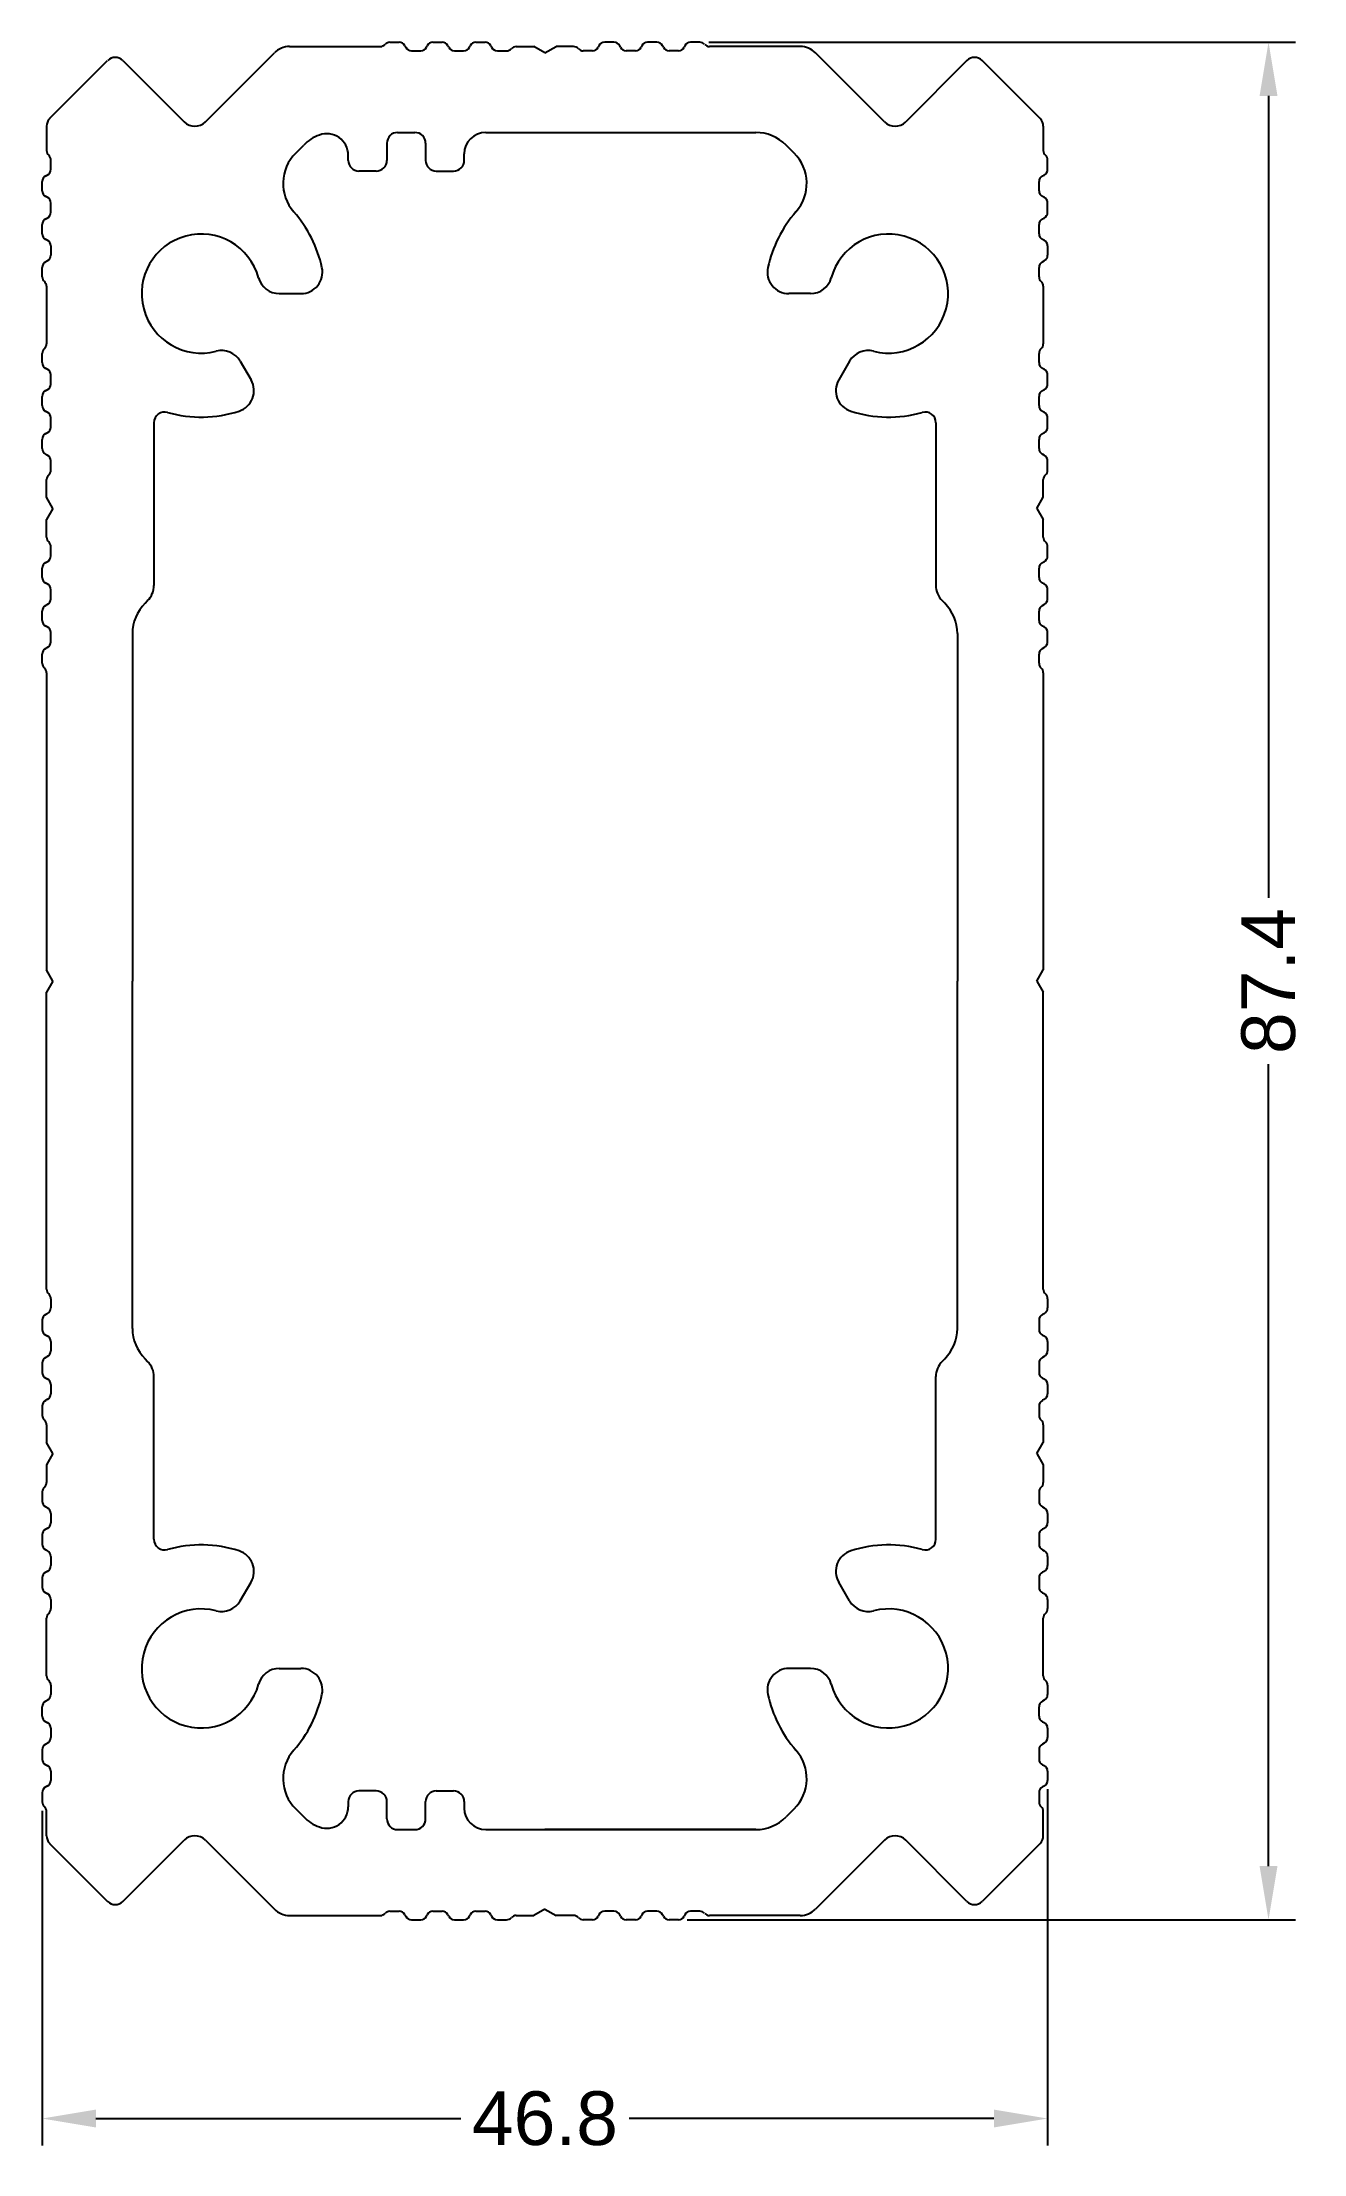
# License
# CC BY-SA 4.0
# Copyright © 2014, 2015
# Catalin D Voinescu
# Model space of a CAD drawing. Header units: millimetres. Extents: x -23.4 to 35.3, y -54.6 to 43.7.
import ezdxf

# ---------------------------------------------------------------- set-up
doc = ezdxf.new("R2010")
doc.units = ezdxf.units.MM
doc.layers.add('Dimensions', color=7, linetype='Continuous')
doc.styles.get("Standard").update_dxf_attribs({"font": 'arial.ttf'})
doc.dimstyles.new('ISO-25', dxfattribs={"dimtxt": 2.5, "dimasz": 2.5, "dimexe": 1.25, "dimexo": 0.625, "dimtad": 0, "dimtoh": 1, "dimdsep": 46, "dimtxsty": 'Standard', "dimcen": 2.5, "dimadec": 0, "dimazin": 0, "dimtfac": 1, "dimtmove": 0, "dimatfit": 3, "dimfxl": 1, "dimarcsym": 0})

# ---------------------------------------------------------------- blocks, each defined once
blk = doc.blocks.new('*D0')
at = {"layer": 'Defpoints', "color": 0}
for p in [(6.998, 43.7), (5.998, -43.7), (33.684, -43.7)]:
    blk.add_point(p, dxfattribs=at)
at = {"layer": 'Dimensions', "color": 0, "lineweight": -2}
for p, q in [((7.623, 43.7), (34.934, 43.7)), ((33.684, 41.2), (33.684, 3.865)), ((33.684, -41.2), (33.684, -3.865)), ((6.623, -43.7), (34.934, -43.7))]:
    blk.add_line(p, q, dxfattribs=at)
at = {"layer": 'Dimensions', "color": 0}
for points in [[(34.101, 41.2), (33.267, 41.2), (33.684, 43.7)], [(33.267, -41.2), (34.101, -41.2), (33.684, -43.7)]]:
    blk.add_solid(points, dxfattribs=at)
at = {"layer": 'Dimensions', "color": 0, "insert": (33.684, 0), "char_height": 2.5, "attachment_point": 5, "rotation": 90}
blk.add_mtext('87.4', dxfattribs=at)
blk = doc.blocks.new('*D1')
at = {"layer": 'Defpoints', "color": 0}
for p in [(23.4, -37), (-23.4, -38), (23.4, -52.951)]:
    blk.add_point(p, dxfattribs=at)
at = {"layer": 'Dimensions', "color": 0, "lineweight": -2}
for p, q in [((23.4, -37.625), (23.4, -54.201)), ((-23.4, -38.625), (-23.4, -54.201)), ((-20.9, -52.951), (-3.921, -52.951)), ((20.9, -52.951), (3.921, -52.951))]:
    blk.add_line(p, q, dxfattribs=at)
at = {"layer": 'Dimensions', "color": 0}
for points in [[(-20.9, -52.534), (-20.9, -53.367), (-23.4, -52.951)], [(20.9, -53.367), (20.9, -52.534), (23.4, -52.951)]]:
    blk.add_solid(points, dxfattribs=at)
at = {"layer": 'Dimensions', "color": 0, "insert": (0, -52.951), "char_height": 2.5, "attachment_point": 5}
blk.add_mtext('46.8', dxfattribs=at)

msp = doc.modelspace()

# ---------------------------------------------------------------- linework, layer by layer
for p, q in [((-11.886, 43.5), (-7.66, 43.5)), ((-7.212, 43.7), (-6.783, 43.7)), ((-6.515, 43.534), (-6.481, 43.466)), ((-6.212, 43.3), (-5.783, 43.3)), ((-5.515, 43.466), (-5.481, 43.534)), ((-5.212, 43.7), (-4.783, 43.7)), ((-4.515, 43.534), (-4.481, 43.466)), ((-4.212, 43.3), (-3.783, 43.3)), ((-3.515, 43.466), (-3.481, 43.534)), ((-3.212, 43.7), (-2.783, 43.7)), ((-2.515, 43.534), (-2.481, 43.466)), ((-2.212, 43.3), (-1.783, 43.3)), ((-1.336, 43.5), (-0.52, 43.5)), ((0, 43.2), (-0.52, 43.5)), ((0, 43.2), (0.52, 43.5)), ((1.336, 43.5), (0.52, 43.5)), ((2.212, 43.3), (1.783, 43.3)), ((2.515, 43.534), (2.481, 43.466)), ((3.212, 43.7), (2.783, 43.7)), ((3.515, 43.466), (3.481, 43.534)), ((4.212, 43.3), (3.783, 43.3)), ((4.515, 43.534), (4.481, 43.466)), ((5.212, 43.7), (4.783, 43.7)), ((5.515, 43.466), (5.481, 43.534)), ((6.212, 43.3), (5.783, 43.3)), ((6.515, 43.534), (6.481, 43.466)), ((7.212, 43.7), (6.783, 43.7)), ((11.886, 43.5), (7.66, 43.5)), ((-23.054, 40.146), (-20.354, 42.846)), ((-19.646, 42.846), (-16.795, 39.995)), ((-15.805, 39.995), (-12.593, 43.207)), ((15.805, 39.995), (12.593, 43.207)), ((19.646, 42.846), (16.795, 39.995)), ((23.054, 40.146), (20.354, 42.846)), ((-23.2, 39.793), (-23.2, 38.662)), ((-6.856, 39.5), (-6.056, 39.5)), ((-2.756, 39.5), (9.815, 39.5)), ((23.2, 39.793), (23.2, 38.662)), ((-11.602, 38.541), (-11.229, 38.914)), ((-9.156, 38.2), (-9.156, 38.44)), ((-7.356, 39), (-7.356, 38.2)), ((-5.556, 39), (-5.556, 38.2)), ((-3.756, 38.2), (-3.756, 38.5)), ((11.602, 38.541), (11.229, 38.914)), ((-23.234, 37.483), (-23.166, 37.517)), ((-23, 37.785), (-23, 38.215)), ((-7.856, 37.7), (-8.656, 37.7)), ((-5.056, 37.7), (-4.256, 37.7)), ((23.166, 37.483), (23.234, 37.517)), ((23.4, 37.785), (23.4, 38.215)), ((-23.4, 36.785), (-23.4, 37.215)), ((-23.166, 36.483), (-23.234, 36.517)), ((23, 36.785), (23, 37.215)), ((23.234, 36.483), (23.166, 36.517)), ((-23.234, 35.483), (-23.166, 35.517)), ((-23, 35.785), (-23, 36.215)), ((23.166, 35.483), (23.234, 35.517)), ((23.4, 35.785), (23.4, 36.215)), ((-23.4, 34.785), (-23.4, 35.215)), ((-23.166, 34.483), (-23.234, 34.517)), ((23, 34.785), (23, 35.215)), ((23.234, 34.483), (23.166, 34.517)), ((-23.234, 33.483), (-23.166, 33.517)), ((-23, 34.215), (-23, 33.785)), ((23.166, 33.483), (23.234, 33.517)), ((23.4, 34.215), (23.4, 33.785)), ((-23.4, 32.785), (-23.4, 33.215)), ((23, 32.785), (23, 33.215)), ((-23.2, 32.338), (-23.2, 29.662)), ((-12.365, 32), (-11.356, 32)), ((12.365, 32), (11.356, 32)), ((23.2, 32.338), (23.2, 29.662)), ((-23.4, 28.785), (-23.4, 29.215)), ((-23.166, 28.483), (-23.234, 28.517)), ((-14.183, 28.852), (-13.678, 27.979)), ((14.183, 28.852), (13.678, 27.979)), ((23, 28.785), (23, 29.215)), ((23.234, 28.483), (23.166, 28.517)), ((-23, 27.785), (-23, 28.215)), ((23.4, 27.785), (23.4, 28.215)), ((-23.4, 26.785), (-23.4, 27.215)), ((-23.234, 27.483), (-23.166, 27.517)), ((23, 26.785), (23, 27.215)), ((23.166, 27.483), (23.234, 27.517)), ((-23.166, 26.483), (-23.234, 26.517)), ((-23, 25.785), (-23, 26.215)), ((-18.2, 25.986), (-18.2, 18.414)), ((18.2, 25.986), (18.2, 18.414)), ((23.234, 26.483), (23.166, 26.517)), ((23.4, 25.785), (23.4, 26.215)), ((-23.4, 24.785), (-23.4, 25.215)), ((-23.234, 25.483), (-23.166, 25.517)), ((23, 24.785), (23, 25.215)), ((23.166, 25.483), (23.234, 25.517)), ((-23.166, 24.483), (-23.234, 24.517)), ((-23, 23.785), (-23, 24.215)), ((23.234, 24.483), (23.166, 24.517)), ((23.4, 23.785), (23.4, 24.215)), ((-23.2, 22.52), (-23.2, 23.338)), ((23.2, 22.52), (23.2, 23.338)), ((-22.9, 22), (-23.2, 22.52)), ((-22.9, 22), (-23.2, 21.48)), ((22.9, 22), (23.2, 22.52)), ((22.9, 22), (23.2, 21.48)), ((-23.2, 20.664), (-23.2, 21.48)), ((23.2, 20.664), (23.2, 21.48)), ((-23, 19.788), (-23, 20.217)), ((23.4, 19.788), (23.4, 20.217)), ((-23.4, 18.788), (-23.4, 19.217)), ((-23.234, 19.485), (-23.166, 19.519)), ((23, 18.788), (23, 19.217)), ((23.166, 19.485), (23.234, 19.519)), ((-23.166, 18.485), (-23.234, 18.519)), ((-23, 17.788), (-23, 18.217)), ((-18.614, 17.586), (-18.493, 17.707)), ((18.614, 17.586), (18.493, 17.707)), ((23.234, 18.485), (23.166, 18.519)), ((23.4, 17.788), (23.4, 18.217)), ((-23.4, 16.788), (-23.4, 17.217)), ((-23.234, 17.485), (-23.166, 17.519)), ((23, 16.788), (23, 17.217)), ((23.166, 17.485), (23.234, 17.519)), ((-23.166, 16.485), (-23.234, 16.519)), ((-23, 15.788), (-23, 16.217)), ((-19.2, 16.172), (-19.2, 0)), ((19.2, 16.172), (19.2, 0)), ((23.234, 16.485), (23.166, 16.519)), ((23.4, 15.788), (23.4, 16.217)), ((-23.4, 14.788), (-23.4, 15.217)), ((-23.234, 15.485), (-23.166, 15.519)), ((23, 14.788), (23, 15.217)), ((23.166, 15.485), (23.234, 15.519)), ((-23.2, 14.34), (-23.2, 0.52)), ((23.2, 14.34), (23.2, 0.52)), ((-22.9, 0), (-23.2, 0.52)), ((-22.9, 0), (-23.2, -0.52)), ((-19.2, -16.172), (-19.2, 0)), ((19.2, -16.172), (19.2, 0)), ((22.9, 0), (23.2, 0.52)), ((22.9, 0), (23.2, -0.52)), ((-23.2, -14.34), (-23.2, -0.52)), ((23.2, -14.34), (23.2, -0.52)), ((-23.166, -15.485), (-23.234, -15.519)), ((-23, -14.788), (-23, -15.217)), ((23.234, -15.485), (23.166, -15.519)), ((23.4, -14.788), (23.4, -15.217)), ((-23.4, -15.788), (-23.4, -16.217)), ((-23.234, -16.485), (-23.166, -16.519)), ((23, -15.788), (23, -16.217)), ((23.166, -16.485), (23.234, -16.519)), ((-23.166, -17.485), (-23.234, -17.519)), ((-23, -16.788), (-23, -17.217)), ((-18.614, -17.586), (-18.493, -17.707)), ((18.614, -17.586), (18.493, -17.707)), ((23.234, -17.485), (23.166, -17.519)), ((23.4, -16.788), (23.4, -17.217)), ((-23.4, -17.788), (-23.4, -18.217)), ((-23.234, -18.485), (-23.166, -18.519)), ((-18.2, -25.986), (-18.2, -18.414)), ((18.2, -25.986), (18.2, -18.414)), ((23, -17.788), (23, -18.217)), ((23.166, -18.485), (23.234, -18.519)), ((-23.166, -19.485), (-23.234, -19.519)), ((-23, -18.788), (-23, -19.217)), ((23.234, -19.485), (23.166, -19.519)), ((23.4, -18.788), (23.4, -19.217)), ((-23.4, -19.788), (-23.4, -20.217)), ((23, -19.788), (23, -20.217)), ((-23.2, -20.664), (-23.2, -21.48)), ((-22.9, -22), (-23.2, -21.48)), ((22.9, -22), (23.2, -21.48)), ((23.2, -20.664), (23.2, -21.48)), ((-22.9, -22), (-23.2, -22.52)), ((-23.2, -22.52), (-23.2, -23.338)), ((22.9, -22), (23.2, -22.52)), ((23.2, -22.52), (23.2, -23.338)), ((-23.4, -23.785), (-23.4, -24.215)), ((-23.234, -24.483), (-23.166, -24.517)), ((23, -23.785), (23, -24.215)), ((23.166, -24.483), (23.234, -24.517)), ((-23.166, -25.483), (-23.234, -25.517)), ((-23, -24.785), (-23, -25.215)), ((23.234, -25.483), (23.166, -25.517)), ((23.4, -24.785), (23.4, -25.215)), ((-23.4, -25.785), (-23.4, -26.215)), ((-23.234, -26.483), (-23.166, -26.517)), ((23, -25.785), (23, -26.215)), ((23.166, -26.483), (23.234, -26.517)), ((-23.166, -27.483), (-23.234, -27.517)), ((-23, -26.785), (-23, -27.215)), ((23.234, -27.483), (23.166, -27.517)), ((23.4, -26.785), (23.4, -27.215)), ((-23.4, -27.785), (-23.4, -28.215)), ((-23.234, -28.483), (-23.166, -28.517)), ((-14.183, -28.852), (-13.678, -27.979)), ((14.183, -28.852), (13.678, -27.979)), ((23, -27.785), (23, -28.215)), ((23.166, -28.483), (23.234, -28.517)), ((-23, -28.785), (-23, -29.215)), ((23.4, -28.785), (23.4, -29.215)), ((-23.2, -32.338), (-23.2, -29.662)), ((23.2, -32.338), (23.2, -29.662)), ((-12.365, -32), (-11.356, -32)), ((12.365, -32), (11.356, -32)), ((-23, -32.785), (-23, -33.215)), ((23.4, -32.785), (23.4, -33.215)), ((-23.4, -34.215), (-23.4, -33.785)), ((-23.166, -33.483), (-23.234, -33.517)), ((23, -34.215), (23, -33.785)), ((23.234, -33.483), (23.166, -33.517)), ((-23.234, -34.483), (-23.166, -34.517)), ((-23, -34.785), (-23, -35.215)), ((23.166, -34.483), (23.234, -34.517)), ((23.4, -34.785), (23.4, -35.215)), ((-23.4, -35.785), (-23.4, -36.215)), ((-23.166, -35.483), (-23.234, -35.517)), ((23, -35.785), (23, -36.215)), ((23.234, -35.483), (23.166, -35.517)), ((-23.234, -36.483), (-23.166, -36.517)), ((-23, -36.785), (-23, -37.215)), ((23.166, -36.483), (23.234, -36.517)), ((23.4, -36.785), (23.4, -37.215)), ((-23.4, -37.785), (-23.4, -38.215)), ((-23.166, -37.483), (-23.234, -37.517)), ((-9.156, -38.2), (-9.156, -38.44)), ((-7.856, -37.7), (-8.656, -37.7)), ((-7.356, -39), (-7.356, -38.2)), ((-5.556, -39), (-5.556, -38.2)), ((-5.056, -37.7), (-4.256, -37.7)), ((-3.756, -38.2), (-3.756, -38.5)), ((23, -37.785), (23, -38.215)), ((23.234, -37.483), (23.166, -37.517)), ((-23.2, -39.793), (-23.2, -38.662)), ((-11.602, -38.541), (-11.229, -38.914)), ((11.602, -38.541), (11.229, -38.914)), ((23.2, -39.793), (23.2, -38.662)), ((-23.054, -40.146), (-20.354, -42.846)), ((-19.646, -42.846), (-16.795, -39.995)), ((-15.805, -39.995), (-12.593, -43.207)), ((-6.856, -39.5), (-6.056, -39.5)), ((-2.756, -39.5), (9.815, -39.5)), ((9.815, -39.5), (0, -39.5)), ((15.805, -39.995), (12.593, -43.207)), ((19.646, -42.846), (16.795, -39.995)), ((23.054, -40.146), (20.354, -42.846)), ((0, -43.2), (-0.52, -43.5)), ((0, -43.2), (0.52, -43.5)), ((-11.886, -43.5), (-7.66, -43.5)), ((-7.212, -43.3), (-6.783, -43.3)), ((-6.515, -43.466), (-6.481, -43.534)), ((-6.212, -43.7), (-5.783, -43.7)), ((-5.515, -43.534), (-5.481, -43.466)), ((-5.212, -43.3), (-4.783, -43.3)), ((-4.515, -43.466), (-4.481, -43.534)), ((-4.212, -43.7), (-3.783, -43.7)), ((-3.515, -43.534), (-3.481, -43.466)), ((-3.212, -43.3), (-2.783, -43.3)), ((-2.515, -43.466), (-2.481, -43.534)), ((-2.212, -43.7), (-1.783, -43.7)), ((-1.336, -43.5), (-0.52, -43.5)), ((1.336, -43.5), (0.52, -43.5)), ((2.212, -43.7), (1.783, -43.7)), ((2.515, -43.466), (2.481, -43.534)), ((3.212, -43.3), (2.783, -43.3)), ((3.515, -43.534), (3.481, -43.466)), ((4.212, -43.7), (3.783, -43.7)), ((4.515, -43.466), (4.481, -43.534)), ((5.212, -43.3), (4.783, -43.3)), ((5.515, -43.534), (5.481, -43.466)), ((6.212, -43.7), (5.783, -43.7)), ((6.515, -43.466), (6.481, -43.534)), ((7.212, -43.3), (6.783, -43.3)), ((11.886, -43.5), (7.66, -43.5))]:
    msp.add_line(p, q)
for centre, radius, start, end in [((-11.886, 42.5), 1, 90, 135), ((-7.66, 43.8), 0.3, 270, 318.18969), ((-7.212, 43.4), 0.3, 90, 138.18969), ((-6.783, 43.4), 0.3, 26.56505, 90), ((-6.212, 43.6), 0.3, 206.56505, 270), ((-5.783, 43.6), 0.3, 270, 333.43495), ((-5.212, 43.4), 0.3, 90, 153.43495), ((-4.783, 43.4), 0.3, 26.56505, 90), ((-4.212, 43.6), 0.3, 206.56505, 270), ((-3.783, 43.6), 0.3, 270, 333.43495), ((-3.212, 43.4), 0.3, 90, 153.43495), ((-2.783, 43.4), 0.3, 26.56505, 90), ((-2.212, 43.6), 0.3, 206.56505, 270), ((-1.783, 43.6), 0.3, 270, 318.18969), ((-1.336, 43.2), 0.3, 90, 138.18969), ((1.336, 43.2), 0.3, 41.81031, 90), ((1.783, 43.6), 0.3, 221.81031, 270), ((2.212, 43.6), 0.3, 270, 333.43495), ((2.783, 43.4), 0.3, 90, 153.43495), ((3.212, 43.4), 0.3, 26.56505, 90), ((3.783, 43.6), 0.3, 206.56505, 270), ((4.212, 43.6), 0.3, 270, 333.43495), ((4.783, 43.4), 0.3, 90, 153.43495), ((5.212, 43.4), 0.3, 26.56505, 90), ((5.783, 43.6), 0.3, 206.56505, 270), ((6.212, 43.6), 0.3, 270, 333.43495), ((6.783, 43.4), 0.3, 90, 153.43495), ((7.212, 43.4), 0.3, 41.81031, 90), ((7.66, 43.8), 0.3, 221.81031, 270), ((11.886, 42.5), 1, 45, 90), ((-20, 42.493), 0.5, 45, 135), ((20, 42.493), 0.5, 45, 135), ((-22.7, 39.793), 0.5, 135, 180), ((-16.3, 40.49), 0.7, 225, 315), ((-9.815, 37.5), 2, 109.98277, 135), ((-10.156, 38.44), 1, 0, 109.98277), ((-6.856, 39), 0.5, 90, 180), ((-6.056, 39), 0.5, 0, 90), ((-2.756, 38.5), 1, 90, 180), ((9.815, 37.5), 2, 45, 90), ((16.3, 40.49), 0.7, 225, 315), ((22.7, 39.793), 0.5, 0, 45), ((-22.9, 38.662), 0.3, 180, 228.18969), ((-23.3, 38.215), 0.3, 0, 48.18969), ((-10.188, 37.127), 2, 135, 221.41526), ((10.188, 37.127), 2, 318.58474, 45), ((23.5, 38.662), 0.3, 180, 228.18969), ((23.1, 38.215), 0.3, 0, 48.18969), ((-23.1, 37.215), 0.3, 116.56505, 180), ((-23.3, 37.785), 0.3, 296.56505, 0), ((-8.656, 38.2), 0.5, 180, 270), ((-7.856, 38.2), 0.5, 270, 0), ((-5.056, 38.2), 0.5, 180, 270), ((-4.256, 38.2), 0.5, 270, 0), ((23.3, 37.215), 0.3, 116.56505, 180), ((23.1, 37.785), 0.3, 296.56505, 0), ((-23.1, 36.785), 0.3, 180, 243.43495), ((-23.3, 36.215), 0.3, 0, 63.43495), ((23.3, 36.785), 0.3, 180, 243.43495), ((23.1, 36.215), 0.3, 0, 63.43495), ((-23.1, 35.215), 0.3, 116.56505, 180), ((-23.3, 35.785), 0.3, 296.56505, 0), ((-16, 32), 5.75, 12.1532, 41.41526), ((16, 32), 5.75, 138.58474, 167.8468), ((23.3, 35.215), 0.3, 116.56505, 180), ((23.1, 35.785), 0.3, 296.56505, 0), ((-23.1, 34.785), 0.3, 180, 243.43495), ((-23.3, 34.215), 0.3, 0, 63.43495), ((-16, 32), 2.77, 15.38193, 284.61807), ((16, 32), 2.77, 255.38193, 164.61807), ((23.3, 34.785), 0.3, 180, 243.43495), ((23.1, 34.215), 0.3, 0, 63.43495), ((-23.1, 33.215), 0.3, 116.56505, 180), ((-23.3, 33.785), 0.3, 296.56505, 0), ((23.3, 33.215), 0.3, 116.56505, 180), ((23.1, 33.785), 0.3, 296.56505, 0), ((-23.1, 32.785), 0.3, 180, 228.18969), ((-23.5, 32.338), 0.3, 0, 48.18969), ((-12.365, 33), 1, 195.38193, 270), ((-11.356, 33), 1, 270, 12.1532), ((11.356, 33), 1, 167.8468, 270), ((12.365, 33), 1, 270, 344.61807), ((23.3, 32.785), 0.3, 180, 228.18969), ((22.9, 32.338), 0.3, 0, 48.18969), ((-23.5, 29.662), 0.3, 311.81031, 0), ((22.9, 29.662), 0.3, 311.81031, 0), ((-23.1, 29.215), 0.3, 131.81031, 180), ((-23.1, 28.785), 0.3, 180, 243.43495), ((-15.049, 28.352), 1, 30, 104.61807), ((15.049, 28.352), 1, 75.38193, 150), ((23.3, 29.215), 0.3, 131.81031, 180), ((23.3, 28.785), 0.3, 180, 243.43495), ((-23.3, 28.215), 0.3, 0, 63.43495), ((-23.3, 27.785), 0.3, 296.56505, 0), ((-14.544, 27.479), 1, 287.8468, 30), ((14.544, 27.479), 1, 150, 252.1532), ((23.1, 28.215), 0.3, 0, 63.43495), ((23.1, 27.785), 0.3, 296.56505, 0), ((-23.1, 27.215), 0.3, 116.56505, 180), ((-23.1, 26.785), 0.3, 180, 243.43495), ((23.3, 27.215), 0.3, 116.56505, 180), ((23.3, 26.785), 0.3, 180, 243.43495), ((-23.3, 26.215), 0.3, 0, 63.43495), ((-23.3, 25.785), 0.3, 296.56505, 0), ((-17.7, 25.986), 0.5, 74.21669, 180), ((-16, 32), 5.75, 254.21669, 287.8468), ((16, 32), 5.75, 252.1532, 285.78331), ((17.7, 25.986), 0.5, 0, 105.78331), ((23.1, 26.215), 0.3, 0, 63.43495), ((23.1, 25.785), 0.3, 296.56505, 0), ((-23.1, 25.215), 0.3, 116.56505, 180), ((-23.1, 24.785), 0.3, 180, 243.43495), ((23.3, 25.215), 0.3, 116.56505, 180), ((23.3, 24.785), 0.3, 180, 243.43495), ((-23.3, 24.215), 0.3, 0, 63.43495), ((-23.3, 23.785), 0.3, 311.81031, 0), ((23.1, 24.215), 0.3, 0, 63.43495), ((23.1, 23.785), 0.3, 311.81031, 360), ((-22.9, 23.338), 0.3, 131.81031, 180), ((23.5, 23.338), 0.3, 131.81031, 180), ((-22.9, 20.664), 0.3, 180, 228.18969), ((23.5, 20.664), 0.3, 180, 228.18969), ((-23.3, 19.788), 0.3, 296.56505, 0), ((-23.3, 20.217), 0.3, 0, 48.18969), ((23.1, 19.788), 0.3, 296.56505, 0), ((23.1, 20.217), 0.3, 0, 48.18969), ((-23.1, 19.217), 0.3, 116.56505, 180), ((-23.1, 18.788), 0.3, 180, 243.43495), ((23.3, 19.217), 0.3, 116.56505, 180), ((23.3, 18.788), 0.3, 180, 243.43495), ((-23.3, 18.217), 0.3, 0, 63.43495), ((-23.3, 17.788), 0.3, 296.56505, 0), ((-19.2, 18.414), 1, 315, 0), ((19.2, 18.414), 1, 180, 225), ((23.1, 18.217), 0.3, 0, 63.43495), ((23.1, 17.788), 0.3, 296.56505, 0), ((-23.1, 17.217), 0.3, 116.56505, 180), ((-23.1, 16.788), 0.3, 180, 243.43495), ((-17.2, 16.172), 2, 135, 180), ((17.2, 16.172), 2, 0, 45), ((23.3, 17.217), 0.3, 116.56505, 180), ((23.3, 16.788), 0.3, 180, 243.43495), ((-23.3, 16.217), 0.3, 0, 63.43495), ((-23.3, 15.788), 0.3, 296.56505, 0), ((23.1, 16.217), 0.3, 0, 63.43495), ((23.1, 15.788), 0.3, 296.56505, 0), ((-23.1, 15.217), 0.3, 116.56505, 180), ((-23.1, 14.788), 0.3, 180, 228.18969), ((23.3, 15.217), 0.3, 116.56505, 180), ((23.3, 14.788), 0.3, 180, 228.18969), ((-23.5, 14.34), 0.3, 0, 48.18969), ((22.9, 14.34), 0.3, 0, 48.18969), ((-22.9, -14.34), 0.3, 180, 228.18969), ((-23.3, -14.788), 0.3, 0, 48.18969), ((23.5, -14.34), 0.3, 180, 228.18969), ((23.1, -14.788), 0.3, 0, 48.18969), ((-23.1, -15.788), 0.3, 116.56505, 180), ((-23.3, -15.217), 0.3, 296.56505, 0), ((23.3, -15.788), 0.3, 116.56505, 180), ((23.1, -15.217), 0.3, 296.56505, 0), ((-23.1, -16.217), 0.3, 180, 243.43495), ((-23.3, -16.788), 0.3, 0, 63.43495), ((-17.2, -16.172), 2, 180, 225), ((17.2, -16.172), 2, 315, 0), ((23.3, -16.217), 0.3, 180, 243.43495), ((23.1, -16.788), 0.3, 0, 63.43495), ((-23.1, -17.788), 0.3, 116.56505, 180), ((-23.3, -17.217), 0.3, 296.56505, 0), ((23.3, -17.788), 0.3, 116.56505, 180), ((23.1, -17.217), 0.3, 296.56505, 0), ((-23.1, -18.217), 0.3, 180, 243.43495), ((-23.3, -18.788), 0.3, 0, 63.43495), ((-19.2, -18.414), 1, 0, 45), ((19.2, -18.414), 1, 135, 180), ((23.3, -18.217), 0.3, 180, 243.43495), ((23.1, -18.788), 0.3, 0, 63.43495), ((-23.1, -19.788), 0.3, 116.56505, 180), ((-23.3, -19.217), 0.3, 296.56505, 0), ((23.3, -19.788), 0.3, 116.56505, 180), ((23.1, -19.217), 0.3, 296.56505, 0), ((-23.1, -20.217), 0.3, 180, 228.18969), ((-23.5, -20.664), 0.3, 0, 48.18969), ((23.3, -20.217), 0.3, 180, 228.18969), ((22.9, -20.664), 0.3, 0, 48.18969), ((-23.1, -23.785), 0.3, 131.81031, 180), ((-23.5, -23.338), 0.3, 311.81031, 360), ((23.3, -23.785), 0.3, 131.81031, 180), ((22.9, -23.338), 0.3, 311.81031, 0), ((-23.1, -24.215), 0.3, 180, 243.43495), ((-23.3, -24.785), 0.3, 0, 63.43495), ((23.3, -24.215), 0.3, 180, 243.43495), ((23.1, -24.785), 0.3, 0, 63.43495), ((-23.1, -25.785), 0.3, 116.56505, 180), ((-23.3, -25.215), 0.3, 296.56505, 0), ((23.3, -25.785), 0.3, 116.56505, 180), ((23.1, -25.215), 0.3, 296.56505, 0), ((-23.1, -26.215), 0.3, 180, 243.43495), ((-23.3, -26.785), 0.3, 0, 63.43495), ((-17.7, -25.986), 0.5, 180, 285.78331), ((-16, -32), 5.75, 72.1532, 105.78331), ((-14.544, -27.479), 1, 330, 72.1532), ((14.544, -27.479), 1, 107.8468, 210), ((16, -32), 5.75, 74.21669, 107.8468), ((17.7, -25.986), 0.5, 254.21669, 0), ((23.3, -26.215), 0.3, 180, 243.43495), ((23.1, -26.785), 0.3, 0, 63.43495), ((-23.1, -27.785), 0.3, 116.56505, 180), ((-23.3, -27.215), 0.3, 296.56505, 0), ((23.3, -27.785), 0.3, 116.56505, 180), ((23.1, -27.215), 0.3, 296.56505, 0), ((-23.1, -28.215), 0.3, 180, 243.43495), ((23.3, -28.215), 0.3, 180, 243.43495), ((-22.9, -29.662), 0.3, 131.81031, 180), ((-23.3, -28.785), 0.3, 0, 63.43495), ((-23.3, -29.215), 0.3, 311.81031, 0), ((-16, -32), 2.77, 75.38193, 344.61807), ((-15.049, -28.352), 1, 255.38193, 330), ((16, -32), 2.77, 195.38193, 104.61807), ((15.049, -28.352), 1, 210, 284.61807), ((23.5, -29.662), 0.3, 131.81031, 180), ((23.1, -28.785), 0.3, 0, 63.43495), ((23.1, -29.215), 0.3, 311.81031, 0), ((-22.9, -32.338), 0.3, 180, 228.18969), ((-12.365, -33), 1, 90, 164.61807), ((-11.356, -33), 1, 347.8468, 90), ((11.356, -33), 1, 90, 192.1532), ((12.365, -33), 1, 15.38193, 90), ((23.5, -32.338), 0.3, 180, 228.18969), ((-23.3, -33.215), 0.3, 296.56505, 0), ((-23.3, -32.785), 0.3, 0, 48.18969), ((-16, -32), 5.75, 318.58474, 347.8468), ((16, -32), 5.75, 192.1532, 221.41526), ((23.1, -33.215), 0.3, 296.56505, 0), ((23.1, -32.785), 0.3, 0, 48.18969), ((-23.1, -33.785), 0.3, 116.56505, 180), ((-23.1, -34.215), 0.3, 180, 243.43495), ((23.3, -33.785), 0.3, 116.56505, 180), ((23.3, -34.215), 0.3, 180, 243.43495), ((-23.3, -34.785), 0.3, 0, 63.43495), ((-23.3, -35.215), 0.3, 296.56505, 0), ((23.1, -34.785), 0.3, 0, 63.43495), ((23.1, -35.215), 0.3, 296.56505, 0), ((-23.1, -35.785), 0.3, 116.56505, 180), ((-23.1, -36.215), 0.3, 180, 243.43495), ((-10.188, -37.127), 2, 138.58474, 225), ((10.188, -37.127), 2, 315, 41.41526), ((23.3, -35.785), 0.3, 116.56505, 180), ((23.3, -36.215), 0.3, 180, 243.43495), ((-23.3, -36.785), 0.3, 0, 63.43495), ((-23.3, -37.215), 0.3, 296.56505, 0), ((23.1, -36.785), 0.3, 0, 63.43495), ((23.1, -37.215), 0.3, 296.56505, 0), ((-23.1, -37.785), 0.3, 116.56505, 180), ((-23.1, -38.215), 0.3, 180, 228.18969), ((-8.656, -38.2), 0.5, 90, 180), ((-7.856, -38.2), 0.5, 0, 90), ((-5.056, -38.2), 0.5, 90, 180), ((-4.256, -38.2), 0.5, 0, 90), ((23.3, -37.785), 0.3, 116.56505, 180), ((23.3, -38.215), 0.3, 180, 228.18969), ((-23.5, -38.662), 0.3, 0, 48.18969), ((-9.815, -37.5), 2, 225, 250.01723), ((-10.156, -38.44), 1, 250.01723, 0), ((-6.856, -39), 0.5, 180, 270), ((-6.056, -39), 0.5, 270, 0), ((-2.756, -38.5), 1, 180, 270), ((9.815, -37.5), 2, 270, 315), ((22.9, -38.662), 0.3, 0, 48.18969), ((-22.7, -39.793), 0.5, 180, 225), ((-16.3, -40.49), 0.7, 45, 135), ((16.3, -40.49), 0.7, 45, 135), ((22.7, -39.793), 0.5, 315, 0), ((-20, -42.493), 0.5, 225, 315), ((-11.886, -42.5), 1, 225, 270), ((11.886, -42.5), 1, 270, 315), ((20, -42.493), 0.5, 225, 315), ((-7.66, -43.2), 0.3, 270, 318.18969), ((-7.212, -43.6), 0.3, 90, 138.18969), ((-6.783, -43.6), 0.3, 26.56505, 90), ((-6.212, -43.4), 0.3, 206.56505, 270), ((-5.783, -43.4), 0.3, 270, 333.43495), ((-5.212, -43.6), 0.3, 90, 153.43495), ((-4.783, -43.6), 0.3, 26.56505, 90), ((-4.212, -43.4), 0.3, 206.56505, 270), ((-3.783, -43.4), 0.3, 270, 333.43495), ((-3.212, -43.6), 0.3, 90, 153.43495), ((-2.783, -43.6), 0.3, 26.56505, 90), ((-2.212, -43.4), 0.3, 206.56505, 270), ((-1.783, -43.4), 0.3, 270, 318.18969), ((-1.336, -43.8), 0.3, 90, 138.18969), ((1.336, -43.8), 0.3, 41.81031, 90), ((1.783, -43.4), 0.3, 221.81031, 270), ((2.212, -43.4), 0.3, 270, 333.43495), ((2.783, -43.6), 0.3, 90, 153.43495), ((3.212, -43.6), 0.3, 26.56505, 90), ((3.783, -43.4), 0.3, 206.56505, 270), ((4.212, -43.4), 0.3, 270, 333.43495), ((4.783, -43.6), 0.3, 90, 153.43495), ((5.212, -43.6), 0.3, 26.56505, 90), ((5.783, -43.4), 0.3, 206.56505, 270), ((6.212, -43.4), 0.3, 270, 333.43495), ((6.783, -43.6), 0.3, 90, 153.43495), ((7.212, -43.6), 0.3, 41.81031, 90), ((7.66, -43.2), 0.3, 221.81031, 270)]:
    msp.add_arc(centre, radius, start, end)

# ---------------------------------------------------------------- dimensions: what is measured, and where the dimension line sits
at = {"layer": 'Dimensions'}
dim = msp.add_linear_dim(base=(33.684, -43.7), p1=(6.998, 43.7), p2=(5.998, -43.7), angle=90, dimstyle='ISO-25', dxfattribs=at)
dim.commit()
dim.dimension.update_dxf_attribs({"geometry": '*D0', "text_midpoint": (33.684, 0)})
dim = msp.add_linear_dim(base=(23.4, -52.951), p1=(-23.4, -38), p2=(23.4, -37), dimstyle='ISO-25', dxfattribs=at)
dim.commit()
dim.dimension.update_dxf_attribs({"geometry": '*D1', "text_midpoint": (0, -52.951)})

doc.saveas('drawing.dxf')
